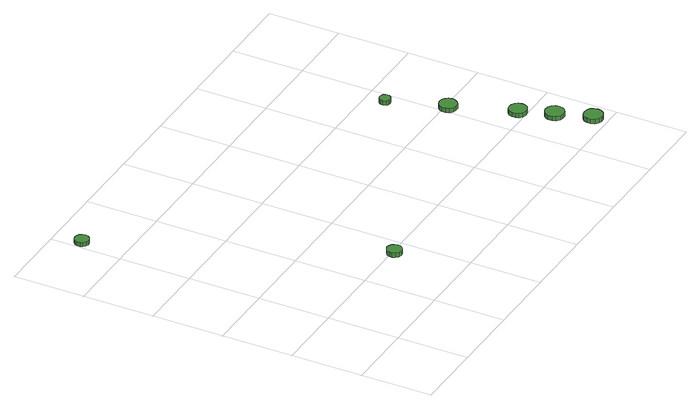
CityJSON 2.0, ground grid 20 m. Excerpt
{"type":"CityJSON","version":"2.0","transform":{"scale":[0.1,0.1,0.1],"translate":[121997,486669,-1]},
"CityObjects":{
"tree1":{"type":"SolitaryVegetationObject","attributes":{"function":"something"},"geometry":[{"type":"MultiSurface","lod":"1","boundaries":[[[0,1,2,3,4,5,6,7,8,9,10,11,12,13,14]],[[15,16,17,18,19,20,21,22,23,24,25,26,27,28,29]],[[0,29,28,1]],[[1,28,27,2]],[[2,27,26,3]],[[3,26,25,4]],[[4,25,24,5]],[[5,24,23,6]],[[6,23,22,7]],[[7,22,21,8]],[[8,21,20,9]],[[9,20,19,10]],[[10,19,18,11]],[[11,18,17,12]],[[12,17,16,13]],[[13,16,15,14]],[[14,15,29,0]]]}]},
"tree2":{"type":"SolitaryVegetationObject","attributes":{"function":"something"},"geometry":[{"type":"MultiSurface","lod":"1","boundaries":[[[30,31,32,33,34,35,36,37,38,39,40,41,42,43,44]],[[45,46,47,48,49,50,51,52,53,54,55,56,57,58,59]],[[30,59,58,31]],[[31,58,57,32]],[[32,57,56,33]],[[33,56,55,34]],[[34,55,54,35]],[[35,54,53,36]],[[36,53,52,37]],[[37,52,51,38]],[[38,51,50,39]],[[39,50,49,40]],[[40,49,48,41]],[[41,48,47,42]],[[42,47,46,43]],[[43,46,45,44]],[[44,45,59,30]]]}]},
"tree3":{"type":"SolitaryVegetationObject","attributes":{"function":"something"},"geometry":[{"type":"MultiSurface","lod":"1","boundaries":[[[60,61,62,63,64,65,66,67,68,69,70,71,72,73,74]],[[75,76,77,78,79,80,81,82,83,84,85,86,87,88,89]],[[60,89,88,61]],[[61,88,87,62]],[[62,87,86,63]],[[63,86,85,64]],[[64,85,84,65]],[[65,84,83,66]],[[66,83,82,67]],[[67,82,81,68]],[[68,81,80,69]],[[69,80,79,70]],[[70,79,78,71]],[[71,78,77,72]],[[72,77,76,73]],[[73,76,75,74]],[[74,75,89,60]]]}]},
"tree4":{"type":"SolitaryVegetationObject","attributes":{"function":"something"},"geometry":[{"type":"MultiSurface","lod":"1","boundaries":[[[90,91,92,93,94,95,96,97,98,99,100,101,102,103,104]],[[105,106,107,108,109,110,111,112,113,114,115,116,117,118,119]],[[90,119,118,91]],[[91,118,117,92]],[[92,117,116,93]],[[93,116,115,94]],[[94,115,114,95]],[[95,114,113,96]],[[96,113,112,97]],[[97,112,111,98]],[[98,111,110,99]],[[99,110,109,100]],[[100,109,108,101]],[[101,108,107,102]],[[102,107,106,103]],[[103,106,105,104]],[[104,105,119,90]]]}]},
"tree5":{"type":"SolitaryVegetationObject","attributes":{"function":"something"},"geometry":[{"type":"MultiSurface","lod":"1","boundaries":[[[120,121,122,123,124,125,126,127,128,129,130,131,132,133,134]],[[135,136,137,138,139,140,141,142,143,144,145,146,147,148,149]],[[120,149,148,121]],[[121,148,147,122]],[[122,147,146,123]],[[123,146,145,124]],[[124,145,144,125]],[[125,144,143,126]],[[126,143,142,127]],[[127,142,141,128]],[[128,141,140,129]],[[129,140,139,130]],[[130,139,138,131]],[[131,138,137,132]],[[132,137,136,133]],[[133,136,135,134]],[[134,135,149,120]]]}]},
"tree6":{"type":"SolitaryVegetationObject","attributes":{"function":"something"},"geometry":[{"type":"MultiSurface","lod":"1","boundaries":[[[150,151,152,153,154,155,156,157,158,159,160,161,162,163,164]],[[165,166,167,168,169,170,171,172,173,174,175,176,177,178,179]],[[150,179,178,151]],[[151,178,177,152]],[[152,177,176,153]],[[153,176,175,154]],[[154,175,174,155]],[[155,174,173,156]],[[156,173,172,157]],[[157,172,171,158]],[[158,171,170,159]],[[159,170,169,160]],[[160,169,168,161]],[[161,168,167,162]],[[162,167,166,163]],[[163,166,165,164]],[[164,165,179,150]]]}]},
"tree7":{"type":"SolitaryVegetationObject","attributes":{"function":"something"},"geometry":[{"type":"MultiSurface","lod":"1","boundaries":[[[180,181,182,183,184,185,186,187,188,189,190,191,192,193,194]],[[195,196,197,198,199,200,201,202,203,204,205,206,207,208,209]],[[180,209,208,181]],[[181,208,207,182]],[[182,207,206,183]],[[183,206,205,184]],[[184,205,204,185]],[[185,204,203,186]],[[186,203,202,187]],[[187,202,201,188]],[[188,201,200,189]],[[189,200,199,190]],[[190,199,198,191]],[[191,198,197,192]],[[192,197,196,193]],[[193,196,195,194]],[[194,195,209,180]]]}]}
},
"vertices":[
[44,923,19],[42,931,19],[37,938,19],[30,942,19],[22,943,19],[14,940,19],[8,935,19],[5,927,19],[5,919,19],[8,911,19],[14,906,19],[22,903,19],[30,904,19],[37,908,19],[42,915,19],[42,915,7],[37,908,7],[30,904,7],[22,903,7],[14,906,7],[8,911,7],[5,919,7],[5,927,7],[8,935,7],[14,940,7],[22,943,7],[30,942,7],[37,938,7],[42,931,7],[44,923,7],
[369,193,22],[367,202,22],[362,209,22],[355,213,22],[346,214,22],[338,211,22],[331,205,22],[328,197,22],[328,189,22],[331,181,22],[338,175,22],[346,172,22],[355,173,22],[362,178,22],[367,185,22],[367,185,9],[362,178,9],[355,173,9],[346,172,9],[338,175,9],[331,181,9],[328,189,9],[328,197,9],[331,205,9],[338,211,9],[346,214,9],[355,213,9],[362,209,9],[367,202,9],[369,193,9],
[975,542,27],[974,548,27],[970,553,27],[965,556,27],[958,557,27],[952,555,27],[948,551,27],[945,545,27],[945,539,27],[948,533,27],[952,528,27],[958,526,27],[965,527,27],[970,530,27],[974,536,27],[974,536,14],[970,530,14],[965,527,14],[958,526,14],[952,528,14],[948,533,14],[945,539,14],[945,545,14],[948,551,14],[952,555,14],[958,557,14],[965,556,14],[970,553,14],[974,548,14],[975,542,14],
[1038,388,26],[1035,398,26],[1029,406,26],[1021,411,26],[1010,412,26],[1000,409,26],[993,402,26],[989,393,26],[989,383,26],[993,373,26],[1000,366,26],[1010,363,26],[1021,364,26],[1029,369,26],[1035,378,26],[1035,378,13],[1029,369,13],[1021,364,13],[1010,363,13],[1000,366,13],[993,373,13],[989,383,13],[989,393,13],[993,402,13],[1000,409,13],[1010,412,13],[1021,411,13],[1029,406,13],[1035,398,13],[1038,388,13],
[1098,218,27],[1096,228,27],[1090,237,27],[1081,242,27],[1070,243,27],[1061,240,27],[1053,233,27],[1049,223,27],[1049,213,27],[1053,204,27],[1061,197,27],[1070,194,27],[1081,195,27],[1090,200,27],[1096,208,27],[1096,208,14],[1090,200,14],[1081,195,14],[1070,194,14],[1061,197,14],[1053,204,14],[1049,213,14],[1049,223,14],[1053,233,14],[1061,240,14],[1070,243,14],[1081,242,14],[1090,237,14],[1096,228,14],[1098,218,14],
[1131,129,27],[1129,140,27],[1123,149,27],[1113,154,27],[1102,155,27],[1092,152,27],[1084,144,27],[1080,135,27],[1080,124,27],[1084,114,27],[1092,106,27],[1102,103,27],[1113,104,27],[1123,110,27],[1129,118,27],[1129,118,14],[1123,110,14],[1113,104,14],[1102,103,14],[1092,106,14],[1084,114,14],[1080,124,14],[1080,135,14],[1084,144,14],[1092,152,14],[1102,155,14],[1113,154,14],[1123,149,14],[1129,140,14],[1131,129,14],
[1165,35,27],[1163,46,27],[1157,55,27],[1147,60,27],[1137,61,27],[1126,58,27],[1118,51,27],[1114,41,27],[1114,30,27],[1118,20,27],[1126,13,27],[1137,9,27],[1147,11,27],[1157,16,27],[1163,25,27],[1163,25,14],[1157,16,14],[1147,11,14],[1137,9,14],[1126,13,14],[1118,20,14],[1114,30,14],[1114,41,14],[1118,51,14],[1126,58,14],[1137,61,14],[1147,60,14],[1157,55,14],[1163,46,14],[1165,35,14]
]}
